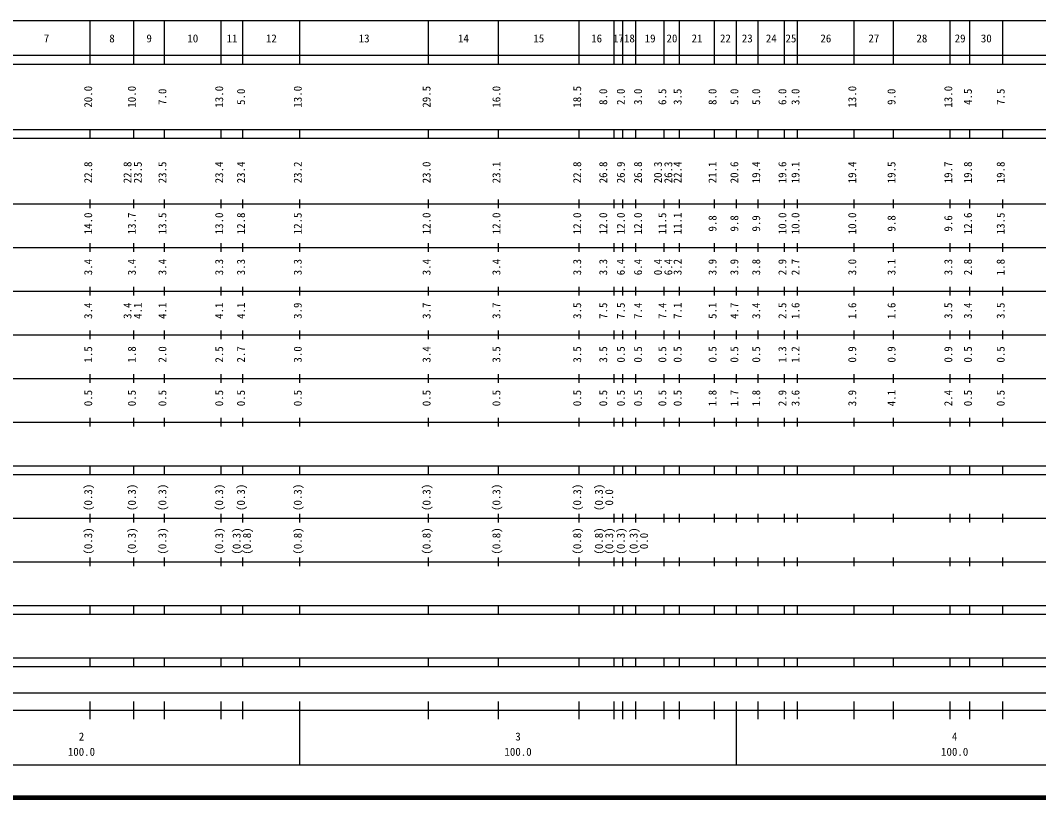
# Model space of a CAD drawing. Units: millimetres on the paper, enlarged 1000 times. Extents: x 40000 to 680000, y 20000 to 380000.
# Drawn here: x 204009 to 437236, y 20000 to 198000 of the extents above; entities that cross this region are included whole.
import ezdxf
from ezdxf.enums import TextEntityAlignment as Align

# ---------------------------------------------------------------- set-up
doc = ezdxf.new("R2010")
doc.units = ezdxf.units.MM
doc.header["$LTSCALE"] = 1000
doc.layers.add('M-TTL', color=2, linetype='Continuous', lineweight=140)
doc.layers.add('M-TTL-BAND', color=7, linetype='Continuous', lineweight=25)
doc.styles.add('ＭＳ ゴシック', font='')
doc.styles.get('ＭＳ ゴシック').set_extended_font_data('MS Gothic')

msp = doc.modelspace()

# ---------------------------------------------------------------- linework, layer by layer
at = {"layer": 'M-TTL'}
msp.add_line((40000, 20000), (680000, 20000), dxfattribs=at)
at = {"layer": 'M-TTL-BAND'}
for p, q in [((68000, 198000), (579000, 198000)), ((220000, 188000), (220000, 198000)), ((230000, 188000), (230000, 198000)), ((237000, 188000), (237000, 198000)), ((250000, 188000), (250000, 198000)), ((255000, 188000), (255000, 198000)), ((268000, 188000), (268000, 198000)), ((297500, 188000), (297500, 198000)), ((313500, 188000), (313500, 198000)), ((332000, 188000), (332000, 198000)), ((340000, 188000), (340000, 198000)), ((342000, 188000), (342000, 198000)), ((345000, 188000), (345000, 198000)), ((351500, 188000), (351500, 198000)), ((355000, 188000), (355000, 198000)), ((363000, 188000), (363000, 198000)), ((368000, 188000), (368000, 198000)), ((373000, 188000), (373000, 198000)), ((379000, 188000), (379000, 198000)), ((382000, 188000), (382000, 198000)), ((395000, 188000), (395000, 198000)), ((404000, 188000), (404000, 198000)), ((417000, 188000), (417000, 198000)), ((421500, 188000), (421500, 198000)), ((429000, 188000), (429000, 198000)), ((40000, 190000), (579000, 190000)), ((40000, 188000), (579000, 188000)), ((40000, 173000), (579000, 173000)), ((220000, 171000), (220000, 173000)), ((230000, 171000), (230000, 173000)), ((237000, 171000), (237000, 173000)), ((250000, 171000), (250000, 173000)), ((255000, 171000), (255000, 173000)), ((268000, 171000), (268000, 173000)), ((297500, 171000), (297500, 173000)), ((313500, 171000), (313500, 173000)), ((332000, 171000), (332000, 173000)), ((340000, 171000), (340000, 173000)), ((342000, 171000), (342000, 173000)), ((345000, 171000), (345000, 173000)), ((351500, 171000), (351500, 173000)), ((355000, 171000), (355000, 173000)), ((363000, 171000), (363000, 173000)), ((368000, 171000), (368000, 173000)), ((373000, 171000), (373000, 173000)), ((379000, 171000), (379000, 173000)), ((382000, 171000), (382000, 173000)), ((395000, 171000), (395000, 173000)), ((404000, 171000), (404000, 173000)), ((417000, 171000), (417000, 173000)), ((421500, 171000), (421500, 173000)), ((429000, 171000), (429000, 173000)), ((40000, 171000), (579000, 171000)), ((220000, 155000), (220000, 157000)), ((230000, 155000), (230000, 157000)), ((237000, 155000), (237000, 157000)), ((250000, 155000), (250000, 157000)), ((255000, 155000), (255000, 157000)), ((268000, 155000), (268000, 157000)), ((297500, 155000), (297500, 157000)), ((313500, 155000), (313500, 157000)), ((332000, 155000), (332000, 157000)), ((340000, 155000), (340000, 157000)), ((342000, 155000), (342000, 157000)), ((345000, 155000), (345000, 157000)), ((351500, 155000), (351500, 157000)), ((355000, 155000), (355000, 157000)), ((363000, 155000), (363000, 157000)), ((368000, 155000), (368000, 157000)), ((373000, 155000), (373000, 157000)), ((379000, 155000), (379000, 157000)), ((382000, 155000), (382000, 157000)), ((395000, 155000), (395000, 157000)), ((404000, 155000), (404000, 157000)), ((417000, 155000), (417000, 157000)), ((421500, 155000), (421500, 157000)), ((429000, 155000), (429000, 157000)), ((40000, 156000), (579000, 156000)), ((220000, 145000), (220000, 147000)), ((230000, 145000), (230000, 147000)), ((237000, 145000), (237000, 147000)), ((250000, 145000), (250000, 147000)), ((255000, 145000), (255000, 147000)), ((268000, 145000), (268000, 147000)), ((297500, 145000), (297500, 147000)), ((313500, 145000), (313500, 147000)), ((332000, 145000), (332000, 147000)), ((340000, 145000), (340000, 147000)), ((342000, 145000), (342000, 147000)), ((345000, 145000), (345000, 147000)), ((351500, 145000), (351500, 147000)), ((355000, 145000), (355000, 147000)), ((363000, 145000), (363000, 147000)), ((368000, 145000), (368000, 147000)), ((373000, 145000), (373000, 147000)), ((379000, 145000), (379000, 147000)), ((382000, 145000), (382000, 147000)), ((395000, 145000), (395000, 147000)), ((404000, 145000), (404000, 147000)), ((417000, 145000), (417000, 147000)), ((421500, 145000), (421500, 147000)), ((429000, 145000), (429000, 147000)), ((46000, 146000), (579000, 146000)), ((52000, 136000), (579000, 136000)), ((220000, 135000), (220000, 137000)), ((230000, 135000), (230000, 137000)), ((237000, 135000), (237000, 137000)), ((250000, 135000), (250000, 137000)), ((255000, 135000), (255000, 137000)), ((268000, 135000), (268000, 137000)), ((297500, 135000), (297500, 137000)), ((313500, 135000), (313500, 137000)), ((332000, 135000), (332000, 137000)), ((340000, 135000), (340000, 137000)), ((342000, 135000), (342000, 137000)), ((345000, 135000), (345000, 137000)), ((351500, 135000), (351500, 137000)), ((355000, 135000), (355000, 137000)), ((363000, 135000), (363000, 137000)), ((368000, 135000), (368000, 137000)), ((373000, 135000), (373000, 137000)), ((379000, 135000), (379000, 137000)), ((382000, 135000), (382000, 137000)), ((395000, 135000), (395000, 137000)), ((404000, 135000), (404000, 137000)), ((417000, 135000), (417000, 137000)), ((421500, 135000), (421500, 137000)), ((429000, 135000), (429000, 137000)), ((46000, 126000), (579000, 126000)), ((220000, 125000), (220000, 127000)), ((230000, 125000), (230000, 127000)), ((237000, 125000), (237000, 127000)), ((250000, 125000), (250000, 127000)), ((255000, 125000), (255000, 127000)), ((268000, 125000), (268000, 127000)), ((297500, 125000), (297500, 127000)), ((313500, 125000), (313500, 127000)), ((332000, 125000), (332000, 127000)), ((340000, 125000), (340000, 127000)), ((342000, 125000), (342000, 127000)), ((345000, 125000), (345000, 127000)), ((351500, 125000), (351500, 127000)), ((355000, 125000), (355000, 127000)), ((363000, 125000), (363000, 127000)), ((368000, 125000), (368000, 127000)), ((373000, 125000), (373000, 127000)), ((379000, 125000), (379000, 127000)), ((382000, 125000), (382000, 127000)), ((395000, 125000), (395000, 127000)), ((404000, 125000), (404000, 127000)), ((417000, 125000), (417000, 127000)), ((421500, 125000), (421500, 127000)), ((429000, 125000), (429000, 127000)), ((220000, 115000), (220000, 117000)), ((230000, 115000), (230000, 117000)), ((237000, 115000), (237000, 117000)), ((250000, 115000), (250000, 117000)), ((255000, 115000), (255000, 117000)), ((268000, 115000), (268000, 117000)), ((297500, 115000), (297500, 117000)), ((313500, 115000), (313500, 117000)), ((332000, 115000), (332000, 117000)), ((340000, 115000), (340000, 117000)), ((342000, 115000), (342000, 117000)), ((345000, 115000), (345000, 117000)), ((351500, 115000), (351500, 117000)), ((355000, 115000), (355000, 117000)), ((363000, 115000), (363000, 117000)), ((368000, 115000), (368000, 117000)), ((373000, 115000), (373000, 117000)), ((379000, 115000), (379000, 117000)), ((382000, 115000), (382000, 117000)), ((395000, 115000), (395000, 117000)), ((404000, 115000), (404000, 117000)), ((417000, 115000), (417000, 117000)), ((421500, 115000), (421500, 117000)), ((429000, 115000), (429000, 117000)), ((52000, 116000), (579000, 116000)), ((46000, 106000), (579000, 106000)), ((220000, 105000), (220000, 107000)), ((230000, 105000), (230000, 107000)), ((237000, 105000), (237000, 107000)), ((250000, 105000), (250000, 107000)), ((255000, 105000), (255000, 107000)), ((268000, 105000), (268000, 107000)), ((297500, 105000), (297500, 107000)), ((313500, 105000), (313500, 107000)), ((332000, 105000), (332000, 107000)), ((340000, 105000), (340000, 107000)), ((342000, 105000), (342000, 107000)), ((345000, 105000), (345000, 107000)), ((351500, 105000), (351500, 107000)), ((355000, 105000), (355000, 107000)), ((363000, 105000), (363000, 107000)), ((368000, 105000), (368000, 107000)), ((373000, 105000), (373000, 107000)), ((379000, 105000), (379000, 107000)), ((382000, 105000), (382000, 107000)), ((395000, 105000), (395000, 107000)), ((404000, 105000), (404000, 107000)), ((417000, 105000), (417000, 107000)), ((421500, 105000), (421500, 107000)), ((429000, 105000), (429000, 107000)), ((40000, 96000), (579000, 96000)), ((220000, 94000), (220000, 96000)), ((230000, 94000), (230000, 96000)), ((237000, 94000), (237000, 96000)), ((250000, 94000), (250000, 96000)), ((255000, 94000), (255000, 96000)), ((268000, 94000), (268000, 96000)), ((297500, 94000), (297500, 96000)), ((313500, 94000), (313500, 96000)), ((332000, 94000), (332000, 96000)), ((340000, 94000), (340000, 96000)), ((342000, 94000), (342000, 96000)), ((345000, 94000), (345000, 96000)), ((351500, 94000), (351500, 96000)), ((355000, 94000), (355000, 96000)), ((363000, 94000), (363000, 96000)), ((368000, 94000), (368000, 96000)), ((373000, 94000), (373000, 96000)), ((379000, 94000), (379000, 96000)), ((382000, 94000), (382000, 96000)), ((395000, 94000), (395000, 96000)), ((404000, 94000), (404000, 96000)), ((417000, 94000), (417000, 96000)), ((421500, 94000), (421500, 96000)), ((429000, 94000), (429000, 96000)), ((40000, 94000), (579000, 94000)), ((49000, 84000), (579000, 84000)), ((220000, 83000), (220000, 85000)), ((230000, 83000), (230000, 85000)), ((237000, 83000), (237000, 85000)), ((250000, 83000), (250000, 85000)), ((255000, 83000), (255000, 85000)), ((268000, 83000), (268000, 85000)), ((297500, 83000), (297500, 85000)), ((313500, 83000), (313500, 85000)), ((332000, 83000), (332000, 85000)), ((340000, 83000), (340000, 85000)), ((342000, 83000), (342000, 85000)), ((345000, 83000), (345000, 85000)), ((351500, 83000), (351500, 85000)), ((355000, 83000), (355000, 85000)), ((363000, 83000), (363000, 85000)), ((368000, 83000), (368000, 85000)), ((373000, 83000), (373000, 85000)), ((379000, 83000), (379000, 85000)), ((382000, 83000), (382000, 85000)), ((395000, 83000), (395000, 85000)), ((404000, 83000), (404000, 85000)), ((417000, 83000), (417000, 85000)), ((421500, 83000), (421500, 85000)), ((429000, 83000), (429000, 85000)), ((220000, 73000), (220000, 75000)), ((230000, 73000), (230000, 75000)), ((237000, 73000), (237000, 75000)), ((250000, 73000), (250000, 75000)), ((255000, 73000), (255000, 75000)), ((268000, 73000), (268000, 75000)), ((297500, 73000), (297500, 75000)), ((313500, 73000), (313500, 75000)), ((332000, 73000), (332000, 75000)), ((340000, 73000), (340000, 75000)), ((342000, 73000), (342000, 75000)), ((345000, 73000), (345000, 75000)), ((351500, 73000), (351500, 75000)), ((355000, 73000), (355000, 75000)), ((363000, 73000), (363000, 75000)), ((368000, 73000), (368000, 75000)), ((373000, 73000), (373000, 75000)), ((379000, 73000), (379000, 75000)), ((382000, 73000), (382000, 75000)), ((395000, 73000), (395000, 75000)), ((404000, 73000), (404000, 75000)), ((417000, 73000), (417000, 75000)), ((421500, 73000), (421500, 75000)), ((429000, 73000), (429000, 75000)), ((40000, 74000), (579000, 74000)), ((40000, 64000), (579000, 64000)), ((220000, 62000), (220000, 64000)), ((230000, 62000), (230000, 64000)), ((237000, 62000), (237000, 64000)), ((250000, 62000), (250000, 64000)), ((255000, 62000), (255000, 64000)), ((268000, 62000), (268000, 64000)), ((297500, 62000), (297500, 64000)), ((313500, 62000), (313500, 64000)), ((332000, 62000), (332000, 64000)), ((340000, 62000), (340000, 64000)), ((342000, 62000), (342000, 64000)), ((345000, 62000), (345000, 64000)), ((351500, 62000), (351500, 64000)), ((355000, 62000), (355000, 64000)), ((363000, 62000), (363000, 64000)), ((368000, 62000), (368000, 64000)), ((373000, 62000), (373000, 64000)), ((379000, 62000), (379000, 64000)), ((382000, 62000), (382000, 64000)), ((395000, 62000), (395000, 64000)), ((404000, 62000), (404000, 64000)), ((417000, 62000), (417000, 64000)), ((421500, 62000), (421500, 64000)), ((429000, 62000), (429000, 64000)), ((40000, 62000), (579000, 62000)), ((40000, 52000), (579000, 52000)), ((220000, 50000), (220000, 52000)), ((230000, 50000), (230000, 52000)), ((237000, 50000), (237000, 52000)), ((250000, 50000), (250000, 52000)), ((255000, 50000), (255000, 52000)), ((268000, 50000), (268000, 52000)), ((297500, 50000), (297500, 52000)), ((313500, 50000), (313500, 52000)), ((332000, 50000), (332000, 52000)), ((340000, 50000), (340000, 52000)), ((342000, 50000), (342000, 52000)), ((345000, 50000), (345000, 52000)), ((351500, 50000), (351500, 52000)), ((355000, 50000), (355000, 52000)), ((363000, 50000), (363000, 52000)), ((368000, 50000), (368000, 52000)), ((373000, 50000), (373000, 52000)), ((379000, 50000), (379000, 52000)), ((382000, 50000), (382000, 52000)), ((395000, 50000), (395000, 52000)), ((404000, 50000), (404000, 52000)), ((417000, 50000), (417000, 52000)), ((421500, 50000), (421500, 52000)), ((429000, 50000), (429000, 52000)), ((40000, 50000), (579000, 50000)), ((71000, 44000), (565000, 44000)), ((220000, 38000), (220000, 42000)), ((230000, 38000), (230000, 42000)), ((237000, 38000), (237000, 42000)), ((250000, 38000), (250000, 42000)), ((255000, 38000), (255000, 42000)), ((268000, 27500), (268000, 42000)), ((297500, 38000), (297500, 42000)), ((313500, 38000), (313500, 42000)), ((332000, 38000), (332000, 42000)), ((340000, 38000), (340000, 42000)), ((342000, 38000), (342000, 42000)), ((345000, 38000), (345000, 42000)), ((351500, 38000), (351500, 42000)), ((355000, 38000), (355000, 42000)), ((363000, 38000), (363000, 42000)), ((368000, 27500), (368000, 42000)), ((373000, 38000), (373000, 42000)), ((379000, 38000), (379000, 42000)), ((382000, 38000), (382000, 42000)), ((395000, 38000), (395000, 42000)), ((404000, 38000), (404000, 42000)), ((417000, 38000), (417000, 42000)), ((421500, 38000), (421500, 42000)), ((429000, 38000), (429000, 42000)), ((40000, 40000), (579000, 40000)), ((68000, 27500), (579000, 27500))]:
    msp.add_line(p, q, dxfattribs=at)

# ---------------------------------------------------------------- texts
at = {"layer": 'M-TTL-BAND', "style": 'ＭＳ ゴシック'}
for s, p in [('7', (210000, 192405)), ('8', (225000, 192405)), ('9', (233500, 192405)), ('10', (243500, 192405)), ('11', (252500, 192405)), ('12', (261500, 192405)), ('13', (282750, 192405)), ('14', (305500, 192405)), ('15', (322750, 192405)), ('16', (336000, 192405)), ('17', (341000, 192405)), ('18', (343500, 192405)), ('19', (348250, 192405)), ('20', (353250, 192405)), ('21', (359000, 192405)), ('22', (365500, 192405)), ('23', (370500, 192405)), ('24', (376000, 192405)), ('25', (380500, 192405)), ('26', (388500, 192405)), ('27', (399500, 192405)), ('28', (410500, 192405)), ('29', (419250, 192405)), ('30', (425250, 192405)), ('2', (218000, 32523)), ('3', (318000, 32523)), ('4', (418000, 32523)), ('100.0', (218000, 29033)), ('100.0', (318000, 29033)), ('100.0', (418000, 29033))]:
    msp.add_text(s, height=1833, dxfattribs=at).set_placement(p, align=Align.BOTTOM_CENTER)
for s, p in [('20.0', (221000, 180500)), ('10.0', (231000, 180500)), ('7.0', (238000, 180500)), ('13.0', (251000, 180500)), ('5.0', (256000, 180500)), ('13.0', (269000, 180500)), ('29.5', (298500, 180500)), ('16.0', (314500, 180500)), ('18.5', (333000, 180500)), ('8.0', (338965, 180500)), ('2.0', (343000, 180500)), ('3.0', (346935, 180500)), ('6.5', (352500, 180500)), ('3.5', (356000, 180500)), ('8.0', (364000, 180500)), ('5.0', (369000, 180500)), ('5.0', (374000, 180500)), ('6.0', (380000, 180500)), ('3.0', (383000, 180500)), ('13.0', (396000, 180500)), ('9.0', (405000, 180500)), ('13.0', (418000, 180500)), ('4.5', (422500, 180500)), ('7.5', (430000, 180500)), ('22.8', (221000, 163174)), ('22.8', (230000, 163174)), ('23.5', (232370, 163174)), ('23.5', (238000, 163174)), ('23.4', (251000, 163174)), ('23.4', (256000, 163174)), ('23.2', (269000, 163174)), ('23.0', (298500, 163174)), ('23.1', (314500, 163174)), ('22.8', (333000, 163174)), ('26.8', (338965, 163174)), ('26.9', (343000, 163174)), ('26.8', (346935, 163174)), ('20.3', (351500, 163174)), ('26.3', (353870, 163174)), ('22.4', (356000, 163174)), ('21.1', (364000, 163174)), ('20.6', (369000, 163174)), ('19.4', (374000, 163174)), ('19.6', (380000, 163174)), ('19.1', (383000, 163174)), ('19.4', (396000, 163174)), ('19.5', (405000, 163174)), ('19.7', (418000, 163174)), ('19.8', (422500, 163174)), ('19.8', (430000, 163174)), ('14.0', (221000, 151500)), ('13.7', (231000, 151500)), ('13.5', (238000, 151500)), ('13.0', (251000, 151500)), ('12.8', (256000, 151500)), ('12.5', (269000, 151500)), ('12.0', (298500, 151500)), ('12.0', (314500, 151500)), ('12.0', (333000, 151500)), ('12.0', (338965, 151500)), ('12.0', (343000, 151500)), ('12.0', (346935, 151500)), ('11.5', (352500, 151500)), ('11.1', (356000, 151500)), ('9.8', (364000, 151500)), ('9.8', (369000, 151500)), ('9.9', (374000, 151500)), ('10.0', (380000, 151500)), ('10.0', (383000, 151500)), ('10.0', (396000, 151500)), ('9.8', (405000, 151500)), ('9.6', (418000, 151500)), ('12.6', (422500, 151500)), ('13.5', (430000, 151500)), ('3.4', (221000, 141500)), ('3.4', (231000, 141500)), ('3.4', (238000, 141500)), ('3.3', (251000, 141500)), ('3.3', (256000, 141500)), ('3.3', (269000, 141500)), ('3.4', (298500, 141500)), ('3.4', (314500, 141500)), ('3.3', (333000, 141500)), ('3.3', (338965, 141500)), ('6.4', (343000, 141500)), ('6.4', (346935, 141500)), ('0.4', (351500, 141500)), ('6.4', (353870, 141500)), ('3.2', (356000, 141500)), ('3.9', (364000, 141500)), ('3.9', (369000, 141500)), ('3.8', (374000, 141500)), ('2.9', (380000, 141500)), ('2.7', (383000, 141500)), ('3.0', (396000, 141500)), ('3.1', (405000, 141500)), ('3.3', (418000, 141500)), ('2.8', (422500, 141500)), ('1.8', (430000, 141500)), ('3.4', (221000, 131500)), ('3.4', (230000, 131500)), ('4.1', (232370, 131500)), ('4.1', (238000, 131500)), ('4.1', (251000, 131500)), ('4.1', (256000, 131500)), ('3.9', (269000, 131500)), ('3.7', (298500, 131500)), ('3.7', (314500, 131500)), ('3.5', (333000, 131500)), ('7.5', (338965, 131500)), ('7.5', (343000, 131500)), ('7.4', (346935, 131500)), ('7.4', (352500, 131500)), ('7.1', (356000, 131500)), ('5.1', (364000, 131500)), ('4.7', (369000, 131500)), ('3.4', (374000, 131500)), ('2.5', (380000, 131500)), ('1.6', (383000, 131500)), ('1.6', (396000, 131500)), ('1.6', (405000, 131500)), ('3.5', (418000, 131500)), ('3.4', (422500, 131500)), ('3.5', (430000, 131500)), ('1.5', (221000, 121500)), ('1.8', (231000, 121500)), ('2.0', (238000, 121500)), ('2.5', (251000, 121500)), ('2.7', (256000, 121500)), ('3.0', (269000, 121500)), ('3.4', (298500, 121500)), ('3.5', (314500, 121500)), ('3.5', (333000, 121500)), ('3.5', (338965, 121500)), ('0.5', (343000, 121500)), ('0.5', (346935, 121500)), ('0.5', (352500, 121500)), ('0.5', (356000, 121500)), ('0.5', (364000, 121500)), ('0.5', (369000, 121500)), ('0.5', (374000, 121500)), ('1.3', (380000, 121500)), ('1.2', (383000, 121500)), ('0.9', (396000, 121500)), ('0.9', (405000, 121500)), ('0.9', (418000, 121500)), ('0.5', (422500, 121500)), ('0.5', (430000, 121500)), ('0.5', (221000, 111500)), ('0.5', (231000, 111500)), ('0.5', (238000, 111500)), ('0.5', (251000, 111500)), ('0.5', (256000, 111500)), ('0.5', (269000, 111500)), ('0.5', (298500, 111500)), ('0.5', (314500, 111500)), ('0.5', (333000, 111500)), ('0.5', (338965, 111500)), ('0.5', (343000, 111500)), ('0.5', (346935, 111500)), ('0.5', (352500, 111500)), ('0.5', (356000, 111500)), ('1.8', (364000, 111500)), ('1.7', (369000, 111500)), ('1.8', (374000, 111500)), ('2.9', (380000, 111500)), ('3.6', (383000, 111500)), ('3.9', (396000, 111500)), ('4.1', (405000, 111500)), ('2.4', (418000, 111500)), ('0.5', (422500, 111500)), ('0.5', (430000, 111500)), ('(0.3)', (221000, 88764)), ('(0.3)', (231000, 88764)), ('(0.3)', (238000, 88764)), ('(0.3)', (251000, 88764)), ('(0.3)', (256000, 88764)), ('(0.3)', (269000, 88764)), ('(0.3)', (298500, 88764)), ('(0.3)', (314500, 88764)), ('(0.3)', (333000, 88764)), ('(0.3)', (337965, 88764)), ('0.0', (340335, 88764)), ('(0.3)', (221000, 78764)), ('(0.3)', (231000, 78764)), ('(0.3)', (238000, 78764)), ('(0.3)', (251000, 78764)), ('(0.3)', (255000, 78764)), ('(0.8)', (257370, 78764)), ('(0.8)', (269000, 78764)), ('(0.8)', (298500, 78764)), ('(0.8)', (314500, 78764)), ('(0.8)', (333000, 78764)), ('(0.8)', (337965, 78764)), ('(0.3)', (340335, 78764)), ('(0.3)', (343000, 78764)), ('(0.3)', (345935, 78764)), ('0.0', (348305, 78764))]:
    msp.add_text(s, height=1833, rotation=90, dxfattribs=at).set_placement(p, align=Align.BOTTOM_CENTER)

doc.saveas('drawing.dxf')
